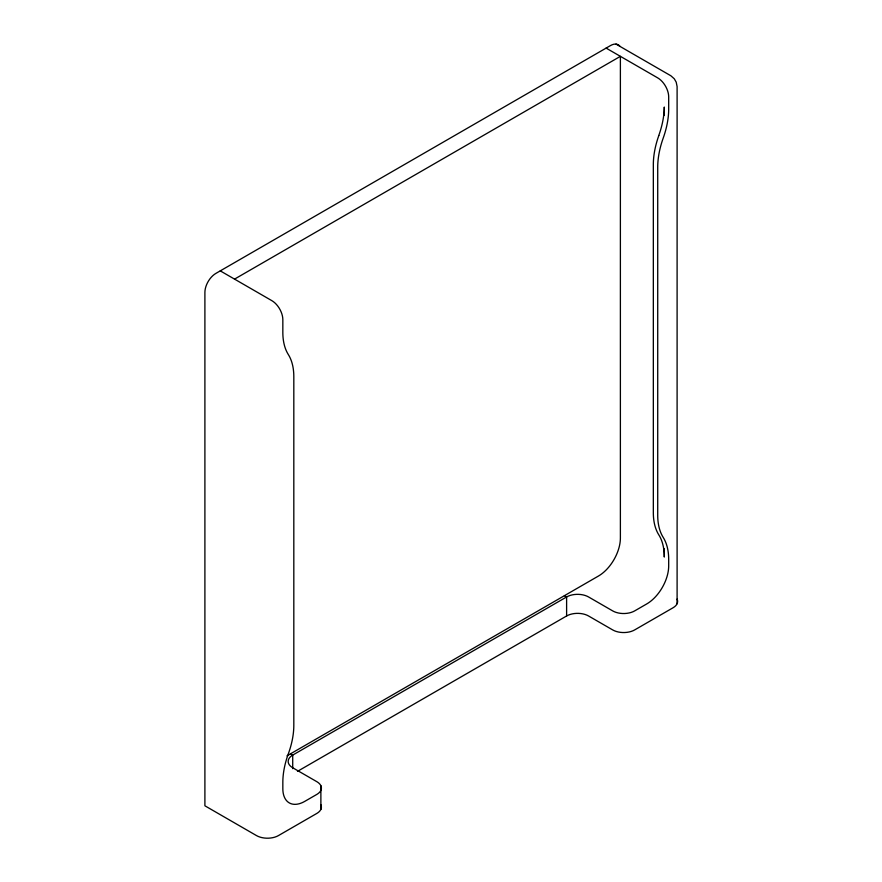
<?xml version="1.0" encoding="UTF-8"?>
<svg xmlns="http://www.w3.org/2000/svg" width="882" height="882" viewBox="0 0 882 882"><rect width="100%" height="100%" fill="white"/><g stroke="black" fill="none" stroke-linecap="round" stroke-linejoin="round"><path stroke-width="1.32" d="M234.535 279.12L620.388 56.349L620.388 538.02A31.046 17.927 -60 0 1 598.437 576.045L287.003 755.852M297.477 771.353L566.608 615.978A15.523 8.963 0 0 1 588.559 615.978L612.703 629.924A15.523 8.963 0 0 0 634.665 629.924L673.087 607.742A15.523 8.963 0 0 0 677.1 599.076M616 44.1L670.893 75.786L674.267 78.774L676.196 82.136L677.1 86.546L677.1 603.718M606.121 48.102L657.718 77.892A15.523 8.963 60 0 1 668.688 96.91L668.688 109.577A69.083 39.888 -60 0 1 663.209 138.099A69.039 39.866 -60 0 0 657.718 167.238L657.718 515.209A65.974 38.091 -60 0 0 663.209 537.392A65.974 38.091 -60 0 1 668.688 559.574L668.688 565.913A31.046 17.927 -60 0 1 646.738 603.938L634.665 610.906A15.523 8.963 0 0 1 612.703 610.906L588.559 596.96A15.523 8.963 0 0 0 566.608 596.96L292.714 755.091L290.52 753.823M220.268 270.873L271.854 300.663A15.523 8.963 60 0 1 282.835 319.681L282.835 332.36A65.974 38.091 -60 0 0 288.326 354.542A65.974 38.091 -60 0 1 293.816 376.724L293.816 725.302A65.974 38.091 -60 0 1 288.326 753.823A65.974 38.091 -60 0 0 282.835 782.345L282.835 788.684A31.046 17.927 -60 0 0 304.797 801.352L316.87 794.384A15.523 8.963 0 0 0 316.87 781.706L292.714 767.77A15.523 8.963 0 0 1 292.714 755.091L292.714 768.674M564.403 595.692L566.608 596.96L566.608 615.978M664.3 115.299L664.3 107.053A69.083 39.888 -60 0 1 658.766 135.563M664.3 548.78L664.3 557.038A65.974 38.091 -60 0 0 658.81 534.856A65.974 38.091 -60 0 1 653.33 512.674L653.33 164.702A69.039 39.866 -60 0 1 658.81 135.563M320.883 785.73L320.883 809.378M620.024 46.415A15.523 8.963 -60 0 0 610.509 45.566L215.87 273.409A15.523 8.963 -60 0 0 204.9 292.427L204.9 805.795L256.497 835.585A15.523 8.963 0 0 0 278.447 835.585L316.87 813.402A15.523 8.963 0 0 0 320.883 804.737"/></g></svg>
